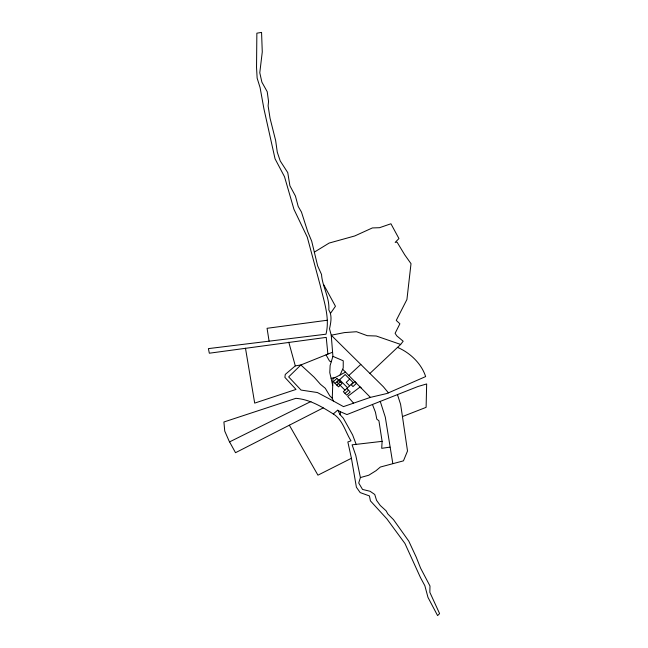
<?xml version="1.0" encoding="UTF-8"?>
<svg xmlns="http://www.w3.org/2000/svg" width="648" height="648" viewBox="0 0 648 648"><rect width="100%" height="100%" fill="white"/><g stroke="black" fill="none" stroke-linecap="round" stroke-linejoin="round"><path stroke-width="0.97" d="M397.532 347.385C410.071 352.739 421.435 363.528 425.639 376.577L386.978 393.49L370.397 397.378L343.489 406.628L333.364 401.007L332.27 398.237L332.951 378.675L345.53 372.146M372.438 404.441L375.451 412.233L376.804 419.167L378.918 420.763L382.109 441.345L381.713 448.319L389.95 447.136M382.109 441.345L356.165 444.366L352.617 434.938L343.27 418.106L340.087 414.704L340.548 411.812L337.916 410.37M332.708 385.471L329.783 372.649L330.132 365.456L332.918 356.36L331.241 335.219L329.524 328.852C330.812 322.712 332.384 315.544 328.811 309.89C329.783 297.432 322.234 286.408 321.529 274.469L317.65 265.891L311.696 241.202L307.776 231.781L301.458 212.042L298.218 206.477L295.431 196.044L289.899 185.765L287.761 172.635L280.244 160.979L277.279 152.191L275.643 140.519L270.07 118.357L268.11 105.843L268.556 101.444L267.211 91.7L261.897 82.166L259.783 72.746L262.27 51.953L261.565 32.4L256.859 33.186L256.535 67.4L257.135 78.133L260.091 87.602L263.93 108.84L275.052 158.817L284.513 176.726L293.933 209.28L307.257 237.095L320.258 285.525C323.919 301.304 330.075 317.957 325.985 334.198L208.397 348.616L209.336 353.209L326.228 337.389L327.888 354.1M356.165 444.366L352.091 444.812L355.809 455.487L360.401 477.56L358.717 483.003L362.54 489.443L370.073 491.273L374.755 494.481L376.561 500.361L380.271 505.489L386.127 510.827L387.836 513.953L393.498 519.647L408.775 541.129L416.17 557.021L420.584 568.126L429.98 586.003L429.843 592.329L439.603 613.607L437.594 615.6L427.972 597.367L424.861 585.719L420.52 577.676L404.951 543.494L386.832 518.829L370.421 500.88L369.441 495.947L360.175 492.585L356.4 487.231L351.427 458.274L347.846 441.968L350.989 440.81C345.327 431.86 342.8 419.815 333.283 413.959C321.716 406.709 309.841 399.411 295.877 398.326L223.908 421.994L224.743 431.098L229.068 440.988L235.524 452.701L323.214 407.9M340.103 374.965L343.213 367.959L343.254 360.782L332.918 356.36M330.529 313.316L335.462 306.261L323.644 284.602M369.927 373.434L400.658 344.444L403.178 341.221L396.811 335.883L395.102 333.315L399.897 323.765L396.244 320.42L406.928 299.489L411.01 263.671L404.733 254.826L397.078 242.15L395.159 242.409L398.949 238.561L390.93 223.771L379.526 227.707L372.373 227.934L354.74 235.961L329.152 243.057L314.329 252.137M335.105 383.397L338.572 380.141M336.814 385.123L340.281 381.866M349.701 379.096L346.218 382.361L349.637 385.819M345.036 393.433L348.511 390.193M348.835 375.5L360.831 364.411M333.283 413.959L337.762 410.054L340.087 414.704M332.359 352.31L300.866 364.97L295.302 365.877L285.258 374.447L284.893 377.371L296.006 389.432L254.688 403.113L245.479 348.203M351.427 458.274L317.941 475.162L289.348 425.201M229.57 441.895L310.967 401.476M340.548 411.812L346.955 414.566L417.96 386.508L426.659 383.948L426.109 407.349L402.457 416.567L407.511 451.008L403.453 460.85L380.36 467.038L376.002 470.715L368.744 475.235L360.401 477.56M331.16 378.302L335.478 377.363M327.337 320.234L267.065 328.301L269.09 341.164M400.658 344.444L376.237 336.004L367.278 335.688L356.522 331.719L344.42 332.602L331.241 335.219L383.397 386.783L388.427 392.858M331.371 361.738L329.557 361.09L326.033 354.845M333.364 401.007L317.382 392.534L301.045 390.064L288.668 376.901L300.866 364.97L314.183 377.233L320.485 384.329L325.288 388.274L329.816 395.888L332.27 398.237M342.711 369.295L370.397 397.378M339.609 379.744L347.547 387.771M346.802 388.468L350.212 391.91L346.745 395.159L343.335 391.716L353.12 382.555L345.173 374.512L337.049 382.15L344.987 390.169M361.341 388.176L360.158 386.969L347.652 396.406L353.557 403.169M397.524 394.818L400.586 404.279L402.457 416.567M380.238 401.339L385.309 417.19L392.777 463.312M288.781 342.201L295.302 365.877M336.863 378.408L333.396 381.672L338.515 386.848L341.982 383.592L336.863 378.408M354.764 381.599L351.281 384.863L352.982 386.589L356.473 383.324L354.764 381.599"/></g></svg>
